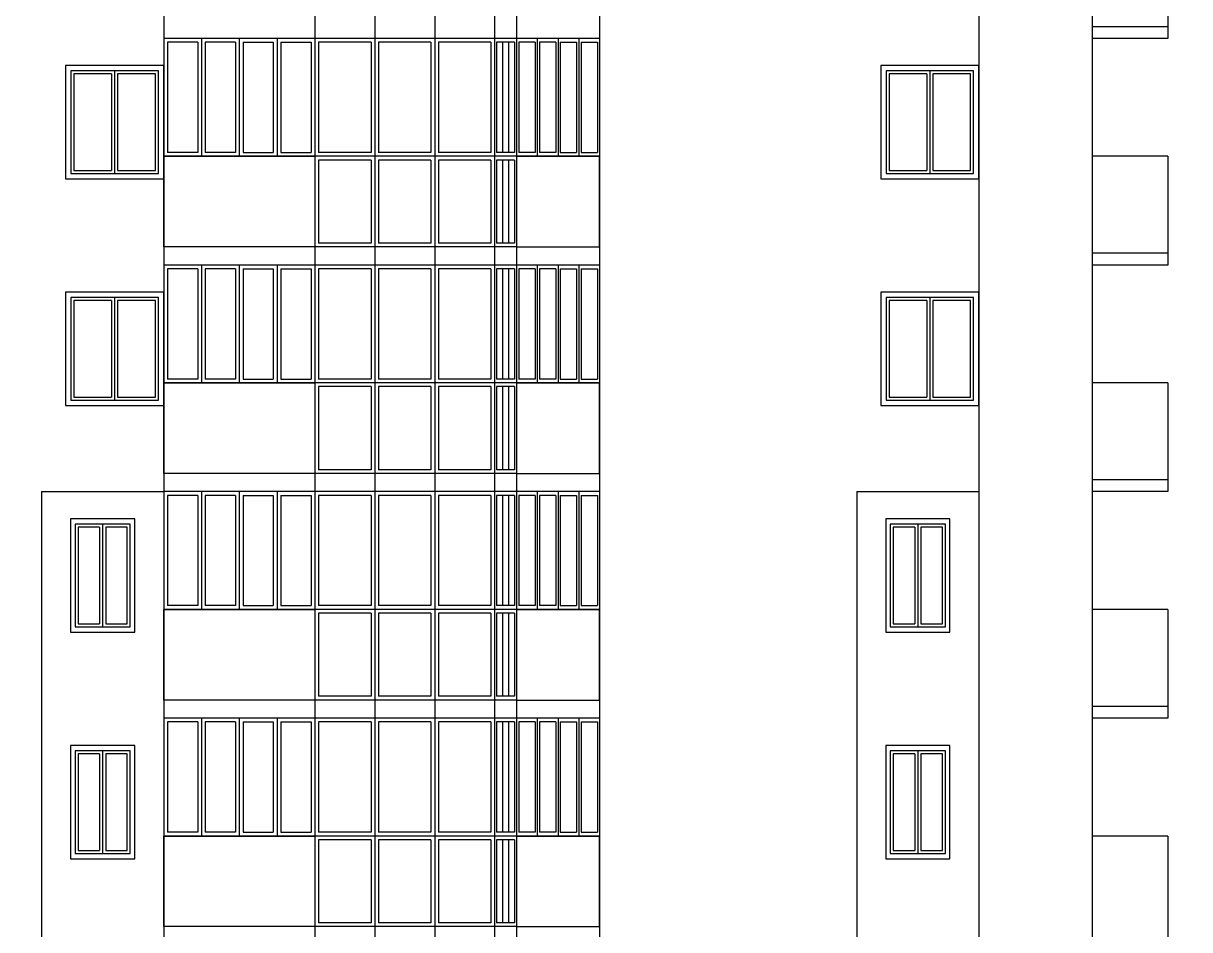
# Model space of a CAD drawing. Header units: inches. Extents: x -634 to 3638, y -6930911 to 5552.
# Drawn here: x 2201.19 to 2216.21, y 3409.93 to 3421.6 of the extents above; entities that cross this region are included whole.
import ezdxf

# ---------------------------------------------------------------- set-up
doc = ezdxf.new("R2010")
doc.units = ezdxf.units.IN
doc.header["$MEASUREMENT"] = 0
doc.linetypes.add('Dashed', pattern=[1128.888893, 564.444447, -564.444447])
for name, color, linetype, lineweight in [('ELEV', 134, 'Continuous', 18), ('фасады', 7, 'Continuous', 30), ('фасады2', 7, 'Continuous', 25)]:
    doc.layers.add(name, color=color, linetype=linetype, lineweight=lineweight)

msp = doc.modelspace()

# ---------------------------------------------------------------- hatches: boundary and pattern name
at = {"layer": 'ELEV', "linetype": 'Continuous'}
h = msp.add_hatch(dxfattribs=at)
h.set_pattern_fill('ANSI31', color=256, scale=0.01044, style=0)
h.set_pattern_definition([(45, (1262.311104, 3366.587935), (-0.02343928418428, 0.02343928418428), [])])
edge = h.paths.add_edge_path()
edge.add_ellipse((1445.78234, 3471.96182), major_axis=(0, 6932302.83262), ratio=0.00000001506, start_angle=89.999976115149, end_angle=270.000023884851)
edge.add_line((1445.67794, 3474.85168), (1445.67794, 3528.48347))
edge.add_line((1445.67794, 3528.48347), (1445.88675, 3528.48347))
edge.add_line((1445.88675, 3528.48347), (1445.88675, 3474.85168))

# ---------------------------------------------------------------- linework, layer by layer
at = {"layer": 'фасады', "color": 7, "ltscale": 100}
for p, q in [((2201.42156, 3415.57056), (2202.99532, 3415.57056)), ((2211.92397, 3415.57056), (2213.49773, 3415.57056))]:
    msp.add_line(p, q, dxfattribs=at)
for points in [[(2202.99532, 3440.23288), (2202.99532, 3421.4101)], [(2207.25818, 3440.23288), (2207.25818, 3421.4101)], [(2208.61101, 3440.23288), (2208.61101, 3421.4101)], [(2202.99532, 3421.4101), (2202.99532, 3400.97172)], [(2207.25818, 3421.4101), (2207.25818, 3400.97172)], [(2208.61101, 3421.4101), (2208.61101, 3400.97172)]]:
    msp.add_lwpolyline(points, dxfattribs=at)
at = {"layer": 'фасады', "color": 7, "linetype": 'Dashed', "ltscale": 100}
for points in [[(2213.49773, 3424.32987), (2213.49773, 3421.4101)], [(2214.95761, 3424.32987), (2214.95761, 3421.4101)], [(2215.93087, 3422.81159), (2215.93087, 3421.4101)], [(2214.95761, 3421.56582), (2215.93087, 3421.56582), (2215.93087, 3421.4101), (2214.95761, 3421.4101)], [(2213.49773, 3421.4101), (2213.49773, 3418.49033)], [(2214.95761, 3421.4101), (2214.95761, 3418.49033)], [(2215.93087, 3419.89182), (2214.95761, 3419.89182)], [(2215.93087, 3419.89182), (2215.93087, 3418.49033)], [(2214.95761, 3418.64605), (2215.93087, 3418.64605), (2215.93087, 3418.49033), (2214.95761, 3418.49033)], [(2213.49773, 3418.49033), (2213.49773, 3415.57056)], [(2214.95761, 3418.49033), (2214.95761, 3415.57056)], [(2215.93087, 3416.97205), (2214.95761, 3416.97205)], [(2215.93087, 3416.97205), (2215.93087, 3415.57056)], [(2214.95761, 3415.72628), (2215.93087, 3415.72628), (2215.93087, 3415.57056), (2214.95761, 3415.57056)], [(2201.42156, 3415.57056), (2201.42156, 3412.65079)], [(2211.92397, 3415.57056), (2211.92397, 3412.65079)], [(2213.49773, 3415.57056), (2213.49773, 3412.65079)], [(2214.95761, 3415.57056), (2214.95761, 3412.65079)], [(2215.93087, 3414.05228), (2214.95761, 3414.05228)], [(2215.93087, 3414.05228), (2215.93087, 3412.65079)], [(2214.95761, 3412.80652), (2215.93087, 3412.80652), (2215.93087, 3412.65079), (2214.95761, 3412.65079)], [(2201.42156, 3412.65079), (2201.42156, 3409.73102)], [(2211.92397, 3412.65079), (2211.92397, 3409.73102)], [(2213.49773, 3412.65079), (2213.49773, 3409.73102)], [(2214.95761, 3412.65079), (2214.95761, 3409.73102)], [(2215.93087, 3411.13251), (2214.95761, 3411.13251)], [(2215.93087, 3411.13251), (2215.93087, 3409.73102)]]:
    msp.add_lwpolyline(points, dxfattribs=at)
at = {"layer": 'фасады', "color": 7, "ltscale": 100}
for points in [[(2202.99532, 3419.89182), (2204.94183, 3419.89182), (2204.94183, 3418.72391), (2202.99532, 3418.72391)], [(2208.61101, 3419.89182), (2207.54042, 3419.89182), (2207.54042, 3418.72391), (2208.61101, 3418.72391)], [(2202.99532, 3416.97205), (2204.94183, 3416.97205), (2204.94183, 3415.80414), (2202.99532, 3415.80414)], [(2208.61101, 3416.97205), (2207.54042, 3416.97205), (2207.54042, 3415.80414), (2208.61101, 3415.80414)], [(2202.99532, 3414.05228), (2204.94183, 3414.05228), (2204.94183, 3412.88438), (2202.99532, 3412.88438)], [(2208.61101, 3414.05228), (2207.54042, 3414.05228), (2207.54042, 3412.88438), (2208.61101, 3412.88438)], [(2202.99532, 3411.13251), (2204.94183, 3411.13251), (2204.94183, 3409.96461), (2202.99532, 3409.96461)], [(2208.61101, 3411.13251), (2207.54042, 3411.13251), (2207.54042, 3409.96461), (2208.61101, 3409.96461)]]:
    msp.add_lwpolyline(points, close=True, dxfattribs=at)
at = {"layer": 'фасады2', "color": 7, "ltscale": 100}
for p, q in [((2202.92719, 3420.9916), (2201.79821, 3420.9916)), ((2201.79821, 3420.9916), (2201.79821, 3419.66797)), ((2202.32377, 3420.95267), (2201.83714, 3420.95267)), ((2201.83714, 3420.95267), (2201.83714, 3419.7069)), ((2202.88826, 3420.95267), (2202.40163, 3420.95267)), ((2202.88826, 3419.7069), (2202.88826, 3420.95267)), ((2202.92719, 3419.66797), (2202.92719, 3420.9916)), ((2213.4296, 3420.9916), (2212.30062, 3420.9916)), ((2212.30062, 3420.9916), (2212.30062, 3419.66797)), ((2212.82618, 3420.95267), (2212.33955, 3420.95267)), ((2212.33955, 3420.95267), (2212.33955, 3419.7069)), ((2213.39067, 3420.95267), (2212.90404, 3420.95267)), ((2213.39067, 3419.7069), (2213.39067, 3420.95267)), ((2213.4296, 3419.66797), (2213.4296, 3420.9916)), ((2202.99532, 3419.89182), (2204.94183, 3419.89182)), ((2202.99532, 3419.89182), (2204.94183, 3419.89182)), ((2202.99532, 3419.89182), (2204.94183, 3419.89182)), ((2207.54042, 3419.89182), (2208.61101, 3419.89182)), ((2207.54042, 3419.89182), (2208.61101, 3419.89182)), ((2207.54042, 3419.89182), (2208.61101, 3419.89182)), ((2201.79821, 3419.66797), (2202.92719, 3419.66797)), ((2201.83714, 3419.7069), (2202.32377, 3419.7069)), ((2202.40163, 3419.7069), (2202.88826, 3419.7069)), ((2212.30062, 3419.66797), (2213.4296, 3419.66797)), ((2212.33955, 3419.7069), (2212.82618, 3419.7069)), ((2212.90404, 3419.7069), (2213.39067, 3419.7069)), ((2202.92719, 3418.07183), (2201.79821, 3418.07183)), ((2201.79821, 3418.07183), (2201.79821, 3416.7482)), ((2202.92719, 3416.7482), (2202.92719, 3418.07183)), ((2213.4296, 3418.07183), (2212.30062, 3418.07183)), ((2212.30062, 3418.07183), (2212.30062, 3416.7482)), ((2213.4296, 3416.7482), (2213.4296, 3418.07183)), ((2202.32377, 3418.0329), (2201.83714, 3418.0329)), ((2201.83714, 3418.0329), (2201.83714, 3416.78713)), ((2202.88826, 3418.0329), (2202.40163, 3418.0329)), ((2202.88826, 3416.78713), (2202.88826, 3418.0329)), ((2212.82618, 3418.0329), (2212.33955, 3418.0329)), ((2212.33955, 3418.0329), (2212.33955, 3416.78713)), ((2213.39067, 3418.0329), (2212.90404, 3418.0329)), ((2213.39067, 3416.78713), (2213.39067, 3418.0329)), ((2202.99532, 3416.97205), (2204.94183, 3416.97205)), ((2202.99532, 3416.97205), (2204.94183, 3416.97205)), ((2202.99532, 3416.97205), (2204.94183, 3416.97205)), ((2207.54042, 3416.97205), (2208.61101, 3416.97205)), ((2207.54042, 3416.97205), (2208.61101, 3416.97205)), ((2207.54042, 3416.97205), (2208.61101, 3416.97205)), ((2201.79821, 3416.7482), (2202.92719, 3416.7482)), ((2201.83714, 3416.78713), (2202.32377, 3416.78713)), ((2202.40163, 3416.78713), (2202.88826, 3416.78713)), ((2212.30062, 3416.7482), (2213.4296, 3416.7482)), ((2212.33955, 3416.78713), (2212.82618, 3416.78713)), ((2212.90404, 3416.78713), (2213.39067, 3416.78713)), ((2201.8532, 3415.15206), (2201.8532, 3413.82843)), ((2202.56368, 3415.15206), (2201.8532, 3415.15206)), ((2201.89213, 3415.11313), (2201.89213, 3413.86736)), ((2202.16951, 3415.11313), (2201.89213, 3415.11313)), ((2202.52475, 3415.11313), (2202.24737, 3415.11313)), ((2202.52475, 3413.86736), (2202.52475, 3415.11313)), ((2202.56368, 3413.82843), (2202.56368, 3415.15206)), ((2212.35561, 3415.15206), (2212.35561, 3413.82843)), ((2213.06609, 3415.15206), (2212.35561, 3415.15206)), ((2212.39454, 3415.11313), (2212.39454, 3413.86736)), ((2212.67192, 3415.11313), (2212.39454, 3415.11313)), ((2213.02716, 3415.11313), (2212.74978, 3415.11313)), ((2213.02716, 3413.86736), (2213.02716, 3415.11313)), ((2213.06609, 3413.82843), (2213.06609, 3415.15206)), ((2202.99532, 3414.05228), (2204.94183, 3414.05228)), ((2202.99532, 3414.05228), (2204.94183, 3414.05228)), ((2207.54042, 3414.05228), (2208.61101, 3414.05228)), ((2207.54042, 3414.05228), (2208.61101, 3414.05228)), ((2201.89213, 3413.86736), (2202.16951, 3413.86736)), ((2202.24737, 3413.86736), (2202.52475, 3413.86736)), ((2212.39454, 3413.86736), (2212.67192, 3413.86736)), ((2212.74978, 3413.86736), (2213.02716, 3413.86736)), ((2201.8532, 3413.82843), (2202.56368, 3413.82843)), ((2212.35561, 3413.82843), (2213.06609, 3413.82843)), ((2201.8532, 3412.23229), (2201.8532, 3410.90867)), ((2202.56368, 3412.23229), (2201.8532, 3412.23229)), ((2202.56368, 3410.90867), (2202.56368, 3412.23229)), ((2212.35561, 3412.23229), (2212.35561, 3410.90867)), ((2213.06609, 3412.23229), (2212.35561, 3412.23229)), ((2213.06609, 3410.90867), (2213.06609, 3412.23229)), ((2201.89213, 3412.19336), (2201.89213, 3410.9476)), ((2202.16951, 3412.19336), (2201.89213, 3412.19336)), ((2202.52475, 3412.19336), (2202.24737, 3412.19336)), ((2202.52475, 3410.9476), (2202.52475, 3412.19336)), ((2212.39454, 3412.19336), (2212.39454, 3410.9476)), ((2212.67192, 3412.19336), (2212.39454, 3412.19336)), ((2213.02716, 3412.19336), (2212.74978, 3412.19336)), ((2213.02716, 3410.9476), (2213.02716, 3412.19336)), ((2202.99532, 3411.13251), (2204.94183, 3411.13251)), ((2207.54042, 3411.13251), (2208.61101, 3411.13251)), ((2201.8532, 3410.90867), (2202.56368, 3410.90867)), ((2201.89213, 3410.9476), (2202.16951, 3410.9476)), ((2202.24737, 3410.9476), (2202.52475, 3410.9476)), ((2212.35561, 3410.90867), (2213.06609, 3410.90867)), ((2212.39454, 3410.9476), (2212.67192, 3410.9476)), ((2212.74978, 3410.9476), (2213.02716, 3410.9476))]:
    msp.add_line(p, q, dxfattribs=at)
at = {"layer": 'фасады2', "color": 7, "linetype": 'Dashed', "ltscale": 100}
for points in [[(2202.99532, 3424.32987), (2202.99532, 3421.4101)], [(2202.99532, 3424.32987), (2202.99532, 3421.4101)], [(2202.99532, 3424.32987), (2202.99532, 3421.4101)], [(2204.94183, 3424.32987), (2204.94183, 3421.4101)], [(2204.94183, 3424.32987), (2204.94183, 3421.4101)], [(2204.94183, 3424.32987), (2204.94183, 3421.4101)], [(2205.7146, 3424.32987), (2205.7146, 3421.4101)], [(2206.48639, 3424.32987), (2206.48639, 3421.4101)], [(2207.25818, 3424.32987), (2207.25818, 3421.4101)], [(2207.25818, 3424.32987), (2207.25818, 3421.4101)], [(2207.25818, 3424.32987), (2207.25818, 3421.4101)], [(2207.54042, 3424.32987), (2207.54042, 3421.4101)], [(2207.54042, 3424.32987), (2207.54042, 3421.4101)], [(2207.54042, 3424.32987), (2207.54042, 3421.4101)], [(2208.61101, 3424.32987), (2208.61101, 3421.4101)], [(2208.61101, 3424.32987), (2208.61101, 3421.4101)], [(2208.61101, 3424.32987), (2208.61101, 3421.4101)], [(2202.99532, 3421.4101), (2202.99532, 3418.49033)], [(2202.99532, 3421.4101), (2202.99532, 3418.49033)], [(2202.99532, 3421.4101), (2202.99532, 3418.49033)], [(2208.61101, 3421.4101), (2202.99532, 3421.4101)], [(2208.61101, 3421.4101), (2202.99532, 3421.4101)], [(2208.61101, 3421.4101), (2202.99532, 3421.4101)], [(2208.61101, 3421.4101), (2202.99532, 3421.4101)], [(2203.48195, 3421.4101), (2203.48195, 3419.89182)], [(2203.96857, 3421.4101), (2203.96857, 3419.89182)], [(2204.4552, 3421.4101), (2204.4552, 3419.89182)], [(2204.94183, 3421.4101), (2204.94183, 3418.49033)], [(2204.94183, 3421.4101), (2204.94183, 3418.49033)], [(2204.94183, 3421.4101), (2204.94183, 3418.49033)], [(2205.7146, 3421.4101), (2205.7146, 3418.49033)], [(2206.48639, 3421.4101), (2206.48639, 3418.49033)], [(2207.25818, 3421.4101), (2207.25818, 3418.49033)], [(2207.25818, 3421.4101), (2207.25818, 3418.49033)], [(2207.25818, 3421.4101), (2207.25818, 3418.49033)], [(2207.54042, 3421.4101), (2207.54042, 3418.49033)], [(2207.54042, 3421.4101), (2207.54042, 3418.49033)], [(2207.54042, 3421.4101), (2207.54042, 3418.49033)], [(2207.80807, 3421.4101), (2207.80807, 3419.89182)], [(2208.07572, 3421.4101), (2208.07572, 3419.89182)], [(2208.34336, 3421.4101), (2208.34336, 3419.89182)], [(2208.61101, 3421.4101), (2208.61101, 3418.49033)], [(2208.61101, 3421.4101), (2208.61101, 3418.49033)], [(2208.61101, 3421.4101), (2208.61101, 3418.49033)], [(2203.43328, 3421.36144), (2203.04398, 3421.36144)], [(2203.43328, 3421.36144), (2203.04398, 3421.36144)], [(2203.43328, 3421.36144), (2203.43328, 3419.94048)], [(2203.53061, 3421.36144), (2203.53061, 3419.94048)], [(2203.91991, 3421.36144), (2203.53061, 3421.36144)], [(2203.91991, 3421.36144), (2203.53061, 3421.36144)], [(2203.91991, 3421.36144), (2203.91991, 3419.94048)], [(2204.01724, 3421.36144), (2204.01724, 3419.94048)], [(2204.01724, 3421.36144), (2204.40654, 3421.36144)], [(2204.01724, 3421.36144), (2204.40654, 3421.36144)], [(2204.40654, 3421.36144), (2204.40654, 3419.94048)], [(2204.50386, 3421.36144), (2204.50386, 3419.94048)], [(2204.50386, 3421.36144), (2204.89317, 3421.36144)], [(2204.50386, 3421.36144), (2204.89317, 3421.36144)], [(2205.66593, 3421.36144), (2204.99147, 3421.36144)], [(2205.66593, 3421.36144), (2204.99147, 3421.36144)], [(2206.43772, 3421.36144), (2205.76326, 3421.36144)], [(2206.43772, 3421.36144), (2205.76326, 3421.36144)], [(2207.20952, 3421.36144), (2206.53505, 3421.36144)], [(2207.20952, 3421.36144), (2206.53505, 3421.36144)], [(2207.51609, 3421.36144), (2207.28251, 3421.36144)], [(2207.51609, 3421.36144), (2207.28251, 3421.36144)], [(2207.56962, 3421.36144), (2207.56962, 3419.94048)], [(2207.77887, 3421.36144), (2207.56962, 3421.36144)], [(2207.77887, 3421.36144), (2207.56962, 3421.36144)], [(2207.77887, 3421.36144), (2207.77887, 3419.94048)], [(2207.83727, 3421.36144), (2207.83727, 3419.94048)], [(2208.04652, 3421.36144), (2207.83727, 3421.36144)], [(2208.04652, 3421.36144), (2207.83727, 3421.36144)], [(2208.04652, 3421.36144), (2208.04652, 3419.94048)], [(2208.10491, 3421.36144), (2208.10491, 3419.94048)], [(2208.10491, 3421.36144), (2208.31416, 3421.36144)], [(2208.10491, 3421.36144), (2208.31416, 3421.36144)], [(2208.31416, 3421.36144), (2208.31416, 3419.94048)], [(2208.37256, 3421.36144), (2208.37256, 3419.94048)], [(2208.37256, 3421.36144), (2208.58181, 3421.36144)], [(2208.37256, 3421.36144), (2208.58181, 3421.36144)], [(2208.58181, 3421.36144), (2208.58181, 3419.94048)], [(2208.61101, 3419.89182), (2202.99532, 3419.89182)], [(2208.61101, 3419.89182), (2202.99532, 3419.89182)], [(2203.43328, 3419.94048), (2203.04398, 3419.94048)], [(2203.91991, 3419.94048), (2203.53061, 3419.94048)], [(2204.01724, 3419.94048), (2204.40654, 3419.94048)], [(2204.50386, 3419.94048), (2204.89317, 3419.94048)], [(2205.66593, 3419.94048), (2204.99147, 3419.94048)], [(2206.43772, 3419.94048), (2205.76326, 3419.94048)], [(2207.20952, 3419.94048), (2206.53505, 3419.94048)], [(2207.51609, 3419.94048), (2207.28251, 3419.94048)], [(2207.77887, 3419.94048), (2207.56962, 3419.94048)], [(2208.04652, 3419.94048), (2207.83727, 3419.94048)], [(2208.10491, 3419.94048), (2208.31416, 3419.94048)], [(2208.37256, 3419.94048), (2208.58181, 3419.94048)], [(2205.66593, 3419.84316), (2204.99147, 3419.84316)], [(2206.43772, 3419.84316), (2205.76326, 3419.84316)], [(2207.20952, 3419.84316), (2206.53505, 3419.84316)], [(2207.51609, 3419.84316), (2207.28251, 3419.84316)], [(2207.54042, 3418.72391), (2204.94183, 3418.72391)], [(2205.66593, 3418.77258), (2204.99147, 3418.77258)], [(2206.43772, 3418.77258), (2205.76326, 3418.77258)], [(2207.20952, 3418.77258), (2206.53505, 3418.77258)], [(2207.51609, 3418.77258), (2207.28251, 3418.77258)], [(2202.99532, 3418.49033), (2202.99532, 3415.57056)], [(2202.99532, 3418.49033), (2202.99532, 3415.57056)], [(2202.99532, 3418.49033), (2202.99532, 3415.57056)], [(2208.61101, 3418.49033), (2202.99532, 3418.49033)], [(2208.61101, 3418.49033), (2202.99532, 3418.49033)], [(2203.43328, 3418.44167), (2203.04398, 3418.44167)], [(2203.43328, 3418.44167), (2203.43328, 3417.02072)], [(2203.48195, 3418.49033), (2203.48195, 3416.97205)], [(2203.53061, 3418.44167), (2203.53061, 3417.02072)], [(2203.91991, 3418.44167), (2203.53061, 3418.44167)], [(2203.91991, 3418.44167), (2203.91991, 3417.02072)], [(2203.96857, 3418.49033), (2203.96857, 3416.97205)], [(2204.01724, 3418.44167), (2204.01724, 3417.02072)], [(2204.01724, 3418.44167), (2204.40654, 3418.44167)], [(2204.40654, 3418.44167), (2204.40654, 3417.02072)], [(2204.4552, 3418.49033), (2204.4552, 3416.97205)], [(2204.50386, 3418.44167), (2204.50386, 3417.02072)], [(2204.50386, 3418.44167), (2204.89317, 3418.44167)], [(2204.94183, 3418.49033), (2204.94183, 3415.57056)], [(2204.94183, 3418.49033), (2204.94183, 3415.57056)], [(2204.94183, 3418.49033), (2204.94183, 3415.57056)], [(2205.66593, 3418.44167), (2204.99147, 3418.44167)], [(2205.7146, 3418.49033), (2205.7146, 3415.57056)], [(2206.43772, 3418.44167), (2205.76326, 3418.44167)], [(2206.48639, 3418.49033), (2206.48639, 3415.57056)], [(2207.20952, 3418.44167), (2206.53505, 3418.44167)], [(2207.25818, 3418.49033), (2207.25818, 3415.57056)], [(2207.25818, 3418.49033), (2207.25818, 3415.57056)], [(2207.25818, 3418.49033), (2207.25818, 3415.57056)], [(2207.51609, 3418.44167), (2207.28251, 3418.44167)], [(2207.54042, 3418.49033), (2207.54042, 3415.57056)], [(2207.54042, 3418.49033), (2207.54042, 3415.57056)], [(2207.54042, 3418.49033), (2207.54042, 3415.57056)], [(2207.56962, 3418.44167), (2207.56962, 3417.02072)], [(2207.77887, 3418.44167), (2207.56962, 3418.44167)], [(2207.77887, 3418.44167), (2207.77887, 3417.02072)], [(2207.80807, 3418.49033), (2207.80807, 3416.97205)], [(2207.83727, 3418.44167), (2207.83727, 3417.02072)], [(2208.04652, 3418.44167), (2207.83727, 3418.44167)], [(2208.04652, 3418.44167), (2208.04652, 3417.02072)], [(2208.07572, 3418.49033), (2208.07572, 3416.97205)], [(2208.10491, 3418.44167), (2208.10491, 3417.02072)], [(2208.10491, 3418.44167), (2208.31416, 3418.44167)], [(2208.31416, 3418.44167), (2208.31416, 3417.02072)], [(2208.34336, 3418.49033), (2208.34336, 3416.97205)], [(2208.37256, 3418.44167), (2208.37256, 3417.02072)], [(2208.37256, 3418.44167), (2208.58181, 3418.44167)], [(2208.58181, 3418.44167), (2208.58181, 3417.02072)], [(2208.61101, 3418.49033), (2208.61101, 3415.57056)], [(2208.61101, 3418.49033), (2208.61101, 3415.57056)], [(2208.61101, 3418.49033), (2208.61101, 3415.57056)], [(2203.43328, 3417.02072), (2203.04398, 3417.02072)], [(2203.91991, 3417.02072), (2203.53061, 3417.02072)], [(2204.01724, 3417.02072), (2204.40654, 3417.02072)], [(2204.50386, 3417.02072), (2204.89317, 3417.02072)], [(2205.66593, 3417.02072), (2204.99147, 3417.02072)], [(2206.43772, 3417.02072), (2205.76326, 3417.02072)], [(2207.20952, 3417.02072), (2206.53505, 3417.02072)], [(2207.51609, 3417.02072), (2207.28251, 3417.02072)], [(2207.77887, 3417.02072), (2207.56962, 3417.02072)], [(2208.04652, 3417.02072), (2207.83727, 3417.02072)], [(2208.10491, 3417.02072), (2208.31416, 3417.02072)], [(2208.37256, 3417.02072), (2208.58181, 3417.02072)], [(2208.61101, 3416.97205), (2202.99532, 3416.97205)], [(2208.61101, 3416.97205), (2202.99532, 3416.97205)], [(2205.66593, 3416.92339), (2204.99147, 3416.92339)], [(2206.43772, 3416.92339), (2205.76326, 3416.92339)], [(2207.20952, 3416.92339), (2206.53505, 3416.92339)], [(2207.51609, 3416.92339), (2207.28251, 3416.92339)], [(2205.66593, 3415.85281), (2204.99147, 3415.85281)], [(2206.43772, 3415.85281), (2205.76326, 3415.85281)], [(2207.20952, 3415.85281), (2206.53505, 3415.85281)], [(2207.51609, 3415.85281), (2207.28251, 3415.85281)], [(2207.54042, 3415.80414), (2204.94183, 3415.80414)], [(2202.99532, 3415.57056), (2202.99532, 3412.65079)], [(2202.99532, 3415.57056), (2202.99532, 3412.65079)], [(2208.61101, 3415.57056), (2202.99532, 3415.57056)], [(2208.61101, 3415.57056), (2202.99532, 3415.57056)], [(2203.43328, 3415.5219), (2203.04398, 3415.5219)], [(2203.43328, 3415.5219), (2203.43328, 3414.10095)], [(2203.48195, 3415.57056), (2203.48195, 3414.05228)], [(2203.53061, 3415.5219), (2203.53061, 3414.10095)], [(2203.91991, 3415.5219), (2203.53061, 3415.5219)], [(2203.91991, 3415.5219), (2203.91991, 3414.10095)], [(2203.96857, 3415.57056), (2203.96857, 3414.05228)], [(2204.01724, 3415.5219), (2204.01724, 3414.10095)], [(2204.01724, 3415.5219), (2204.40654, 3415.5219)], [(2204.40654, 3415.5219), (2204.40654, 3414.10095)], [(2204.4552, 3415.57056), (2204.4552, 3414.05228)], [(2204.50386, 3415.5219), (2204.50386, 3414.10095)], [(2204.50386, 3415.5219), (2204.89317, 3415.5219)], [(2204.94183, 3415.57056), (2204.94183, 3412.65079)], [(2204.94183, 3415.57056), (2204.94183, 3412.65079)], [(2205.66593, 3415.5219), (2204.99147, 3415.5219)], [(2205.7146, 3415.57056), (2205.7146, 3412.65079)], [(2206.43772, 3415.5219), (2205.76326, 3415.5219)], [(2206.48639, 3415.57056), (2206.48639, 3412.65079)], [(2207.20952, 3415.5219), (2206.53505, 3415.5219)], [(2207.25818, 3415.57056), (2207.25818, 3412.65079)], [(2207.25818, 3415.57056), (2207.25818, 3412.65079)], [(2207.51609, 3415.5219), (2207.28251, 3415.5219)], [(2207.54042, 3415.57056), (2207.54042, 3412.65079)], [(2207.54042, 3415.57056), (2207.54042, 3412.65079)], [(2207.56962, 3415.5219), (2207.56962, 3414.10095)], [(2207.77887, 3415.5219), (2207.56962, 3415.5219)], [(2207.77887, 3415.5219), (2207.77887, 3414.10095)], [(2207.80807, 3415.57056), (2207.80807, 3414.05228)], [(2207.83727, 3415.5219), (2207.83727, 3414.10095)], [(2208.04652, 3415.5219), (2207.83727, 3415.5219)], [(2208.04652, 3415.5219), (2208.04652, 3414.10095)], [(2208.07572, 3415.57056), (2208.07572, 3414.05228)], [(2208.10491, 3415.5219), (2208.10491, 3414.10095)], [(2208.10491, 3415.5219), (2208.31416, 3415.5219)], [(2208.31416, 3415.5219), (2208.31416, 3414.10095)], [(2208.34336, 3415.57056), (2208.34336, 3414.05228)], [(2208.37256, 3415.5219), (2208.37256, 3414.10095)], [(2208.37256, 3415.5219), (2208.58181, 3415.5219)], [(2208.58181, 3415.5219), (2208.58181, 3414.10095)], [(2208.61101, 3415.57056), (2208.61101, 3412.65079)], [(2208.61101, 3415.57056), (2208.61101, 3412.65079)], [(2208.61101, 3414.05228), (2202.99532, 3414.05228)], [(2208.61101, 3414.05228), (2202.99532, 3414.05228)], [(2203.43328, 3414.10095), (2203.04398, 3414.10095)], [(2203.91991, 3414.10095), (2203.53061, 3414.10095)], [(2204.01724, 3414.10095), (2204.40654, 3414.10095)], [(2204.50386, 3414.10095), (2204.89317, 3414.10095)], [(2205.66593, 3414.10095), (2204.99147, 3414.10095)], [(2205.66593, 3414.00362), (2204.99147, 3414.00362)], [(2206.43772, 3414.10095), (2205.76326, 3414.10095)], [(2206.43772, 3414.00362), (2205.76326, 3414.00362)], [(2207.20952, 3414.10095), (2206.53505, 3414.10095)], [(2207.20952, 3414.00362), (2206.53505, 3414.00362)], [(2207.51609, 3414.10095), (2207.28251, 3414.10095)], [(2207.51609, 3414.00362), (2207.28251, 3414.00362)], [(2207.77887, 3414.10095), (2207.56962, 3414.10095)], [(2208.04652, 3414.10095), (2207.83727, 3414.10095)], [(2208.10491, 3414.10095), (2208.31416, 3414.10095)], [(2208.37256, 3414.10095), (2208.58181, 3414.10095)], [(2207.54042, 3412.88438), (2204.94183, 3412.88438)], [(2205.66593, 3412.93304), (2204.99147, 3412.93304)], [(2206.43772, 3412.93304), (2205.76326, 3412.93304)], [(2207.20952, 3412.93304), (2206.53505, 3412.93304)], [(2207.51609, 3412.93304), (2207.28251, 3412.93304)], [(2202.99532, 3412.65079), (2202.99532, 3409.73102)], [(2208.61101, 3412.65079), (2202.99532, 3412.65079)], [(2203.48195, 3412.65079), (2203.48195, 3411.13251)], [(2203.96857, 3412.65079), (2203.96857, 3411.13251)], [(2204.4552, 3412.65079), (2204.4552, 3411.13251)], [(2204.94183, 3412.65079), (2204.94183, 3409.73102)], [(2205.7146, 3412.65079), (2205.7146, 3409.73102)], [(2206.48639, 3412.65079), (2206.48639, 3409.73102)], [(2207.25818, 3412.65079), (2207.25818, 3409.73102)], [(2207.54042, 3412.65079), (2207.54042, 3409.73102)], [(2207.80807, 3412.65079), (2207.80807, 3411.13251)], [(2208.07572, 3412.65079), (2208.07572, 3411.13251)], [(2208.34336, 3412.65079), (2208.34336, 3411.13251)], [(2208.61101, 3412.65079), (2208.61101, 3409.73102)], [(2203.43328, 3412.60213), (2203.04398, 3412.60213)], [(2203.43328, 3412.60213), (2203.43328, 3411.18118)], [(2203.53061, 3412.60213), (2203.53061, 3411.18118)], [(2203.91991, 3412.60213), (2203.53061, 3412.60213)], [(2203.91991, 3412.60213), (2203.91991, 3411.18118)], [(2204.01724, 3412.60213), (2204.01724, 3411.18118)], [(2204.01724, 3412.60213), (2204.40654, 3412.60213)], [(2204.40654, 3412.60213), (2204.40654, 3411.18118)], [(2204.50386, 3412.60213), (2204.50386, 3411.18118)], [(2204.50386, 3412.60213), (2204.89317, 3412.60213)], [(2205.66593, 3412.60213), (2204.99147, 3412.60213)], [(2206.43772, 3412.60213), (2205.76326, 3412.60213)], [(2207.20952, 3412.60213), (2206.53505, 3412.60213)], [(2207.51609, 3412.60213), (2207.28251, 3412.60213)], [(2207.56962, 3412.60213), (2207.56962, 3411.18118)], [(2207.77887, 3412.60213), (2207.56962, 3412.60213)], [(2207.77887, 3412.60213), (2207.77887, 3411.18118)], [(2207.83727, 3412.60213), (2207.83727, 3411.18118)], [(2208.04652, 3412.60213), (2207.83727, 3412.60213)], [(2208.04652, 3412.60213), (2208.04652, 3411.18118)], [(2208.10491, 3412.60213), (2208.10491, 3411.18118)], [(2208.10491, 3412.60213), (2208.31416, 3412.60213)], [(2208.31416, 3412.60213), (2208.31416, 3411.18118)], [(2208.37256, 3412.60213), (2208.37256, 3411.18118)], [(2208.37256, 3412.60213), (2208.58181, 3412.60213)], [(2208.58181, 3412.60213), (2208.58181, 3411.18118)], [(2203.43328, 3411.18118), (2203.04398, 3411.18118)], [(2203.91991, 3411.18118), (2203.53061, 3411.18118)], [(2204.01724, 3411.18118), (2204.40654, 3411.18118)], [(2204.50386, 3411.18118), (2204.89317, 3411.18118)], [(2205.66593, 3411.18118), (2204.99147, 3411.18118)], [(2206.43772, 3411.18118), (2205.76326, 3411.18118)], [(2207.20952, 3411.18118), (2206.53505, 3411.18118)], [(2207.51609, 3411.18118), (2207.28251, 3411.18118)], [(2207.77887, 3411.18118), (2207.56962, 3411.18118)], [(2208.04652, 3411.18118), (2207.83727, 3411.18118)], [(2208.10491, 3411.18118), (2208.31416, 3411.18118)], [(2208.37256, 3411.18118), (2208.58181, 3411.18118)], [(2208.61101, 3411.13251), (2202.99532, 3411.13251)], [(2208.61101, 3411.13251), (2202.99532, 3411.13251)], [(2205.66593, 3411.08385), (2204.99147, 3411.08385)], [(2206.43772, 3411.08385), (2205.76326, 3411.08385)], [(2207.20952, 3411.08385), (2206.53505, 3411.08385)], [(2207.51609, 3411.08385), (2207.28251, 3411.08385)], [(2207.54042, 3409.96461), (2204.94183, 3409.96461)], [(2205.66593, 3410.01327), (2204.99147, 3410.01327)], [(2206.43772, 3410.01327), (2205.76326, 3410.01327)], [(2207.20952, 3410.01327), (2206.53505, 3410.01327)], [(2207.51609, 3410.01327), (2207.28251, 3410.01327)], [(2207.54042, 3409.96461), (2207.54042, 3407.04484)]]:
    msp.add_lwpolyline(points, dxfattribs=at)
at = {"layer": 'фасады2', "color": 7, "ltscale": 100}
for points in [[(2204.94183, 3424.32987), (2204.94183, 3421.4101)], [(2204.94183, 3421.4101), (2204.94183, 3418.49033)], [(2203.04398, 3421.36144), (2203.04398, 3419.94048)], [(2204.89317, 3421.36144), (2204.89317, 3419.94048)], [(2204.99147, 3421.36144), (2204.99147, 3419.94048)], [(2205.66593, 3421.36144), (2205.66593, 3419.94048)], [(2205.76326, 3421.36144), (2205.76326, 3419.94048)], [(2206.43772, 3421.36144), (2206.43772, 3419.94048)], [(2206.53505, 3421.36144), (2206.53505, 3419.94048)], [(2207.20952, 3421.36144), (2207.20952, 3419.94048)], [(2207.28251, 3421.36144), (2207.28251, 3419.94048)], [(2207.36037, 3421.36144), (2207.36037, 3419.94048)], [(2207.43823, 3421.36144), (2207.43823, 3419.94048)], [(2207.51609, 3421.36144), (2207.51609, 3419.94048)], [(2202.32377, 3420.95267), (2202.32377, 3419.7069)], [(2202.3627, 3420.9916), (2202.3627, 3419.66797)], [(2202.40163, 3420.95267), (2202.40163, 3419.7069)], [(2212.82618, 3420.95267), (2212.82618, 3419.7069)], [(2212.86511, 3420.9916), (2212.86511, 3419.66797)], [(2212.90404, 3420.95267), (2212.90404, 3419.7069)], [(2204.99147, 3419.84316), (2204.99147, 3418.77258)], [(2205.66593, 3419.84316), (2205.66593, 3418.77258)], [(2205.76326, 3419.84316), (2205.76326, 3418.77258)], [(2206.43772, 3419.84316), (2206.43772, 3418.77258)], [(2206.53505, 3419.84316), (2206.53505, 3418.77258)], [(2207.20952, 3419.84316), (2207.20952, 3418.77258)], [(2207.28251, 3419.84316), (2207.28251, 3418.77258)], [(2207.36037, 3419.84316), (2207.36037, 3418.77258)], [(2207.43823, 3419.84316), (2207.43823, 3418.77258)], [(2207.51609, 3419.84316), (2207.51609, 3418.77258)], [(2203.04398, 3418.44167), (2203.04398, 3417.02072)], [(2204.89317, 3418.44167), (2204.89317, 3417.02072)], [(2204.94183, 3418.49033), (2204.94183, 3415.57056)], [(2204.99147, 3418.44167), (2204.99147, 3417.02072)], [(2205.66593, 3418.44167), (2205.66593, 3417.02072)], [(2205.76326, 3418.44167), (2205.76326, 3417.02072)], [(2206.43772, 3418.44167), (2206.43772, 3417.02072)], [(2206.53505, 3418.44167), (2206.53505, 3417.02072)], [(2207.20952, 3418.44167), (2207.20952, 3417.02072)], [(2207.28251, 3418.44167), (2207.28251, 3417.02072)], [(2207.36037, 3418.44167), (2207.36037, 3417.02072)], [(2207.43823, 3418.44167), (2207.43823, 3417.02072)], [(2207.51609, 3418.44167), (2207.51609, 3417.02072)], [(2202.3627, 3418.07183), (2202.3627, 3416.7482)], [(2212.86511, 3418.07183), (2212.86511, 3416.7482)], [(2202.32377, 3418.0329), (2202.32377, 3416.78713)], [(2202.40163, 3418.0329), (2202.40163, 3416.78713)], [(2212.82618, 3418.0329), (2212.82618, 3416.78713)], [(2212.90404, 3418.0329), (2212.90404, 3416.78713)], [(2204.99147, 3416.92339), (2204.99147, 3415.85281)], [(2205.66593, 3416.92339), (2205.66593, 3415.85281)], [(2205.76326, 3416.92339), (2205.76326, 3415.85281)], [(2206.43772, 3416.92339), (2206.43772, 3415.85281)], [(2206.53505, 3416.92339), (2206.53505, 3415.85281)], [(2207.20952, 3416.92339), (2207.20952, 3415.85281)], [(2207.28251, 3416.92339), (2207.28251, 3415.85281)], [(2207.36037, 3416.92339), (2207.36037, 3415.85281)], [(2207.43823, 3416.92339), (2207.43823, 3415.85281)], [(2207.51609, 3416.92339), (2207.51609, 3415.85281)], [(2203.04398, 3415.5219), (2203.04398, 3414.10095)], [(2204.89317, 3415.5219), (2204.89317, 3414.10095)], [(2204.94183, 3415.57056), (2204.94183, 3412.65079)], [(2204.99147, 3415.5219), (2204.99147, 3414.10095)], [(2205.66593, 3415.5219), (2205.66593, 3414.10095)], [(2205.76326, 3415.5219), (2205.76326, 3414.10095)], [(2206.43772, 3415.5219), (2206.43772, 3414.10095)], [(2206.53505, 3415.5219), (2206.53505, 3414.10095)], [(2207.20952, 3415.5219), (2207.20952, 3414.10095)], [(2207.28251, 3415.5219), (2207.28251, 3414.10095)], [(2207.36037, 3415.5219), (2207.36037, 3414.10095)], [(2207.43823, 3415.5219), (2207.43823, 3414.10095)], [(2207.51609, 3415.5219), (2207.51609, 3414.10095)], [(2202.16951, 3415.11313), (2202.16951, 3413.86736)], [(2202.20844, 3415.15206), (2202.20844, 3413.82843)], [(2202.24737, 3415.11313), (2202.24737, 3413.86736)], [(2202.24737, 3415.11313), (2202.24737, 3413.86736)], [(2212.67192, 3415.11313), (2212.67192, 3413.86736)], [(2212.71085, 3415.15206), (2212.71085, 3413.82843)], [(2212.74978, 3415.11313), (2212.74978, 3413.86736)], [(2212.74978, 3415.11313), (2212.74978, 3413.86736)], [(2204.99147, 3414.00362), (2204.99147, 3412.93304)], [(2205.66593, 3414.00362), (2205.66593, 3412.93304)], [(2205.76326, 3414.00362), (2205.76326, 3412.93304)], [(2206.43772, 3414.00362), (2206.43772, 3412.93304)], [(2206.53505, 3414.00362), (2206.53505, 3412.93304)], [(2207.20952, 3414.00362), (2207.20952, 3412.93304)], [(2207.28251, 3414.00362), (2207.28251, 3412.93304)], [(2207.36037, 3414.00362), (2207.36037, 3412.93304)], [(2207.43823, 3414.00362), (2207.43823, 3412.93304)], [(2207.51609, 3414.00362), (2207.51609, 3412.93304)], [(2204.94183, 3412.65079), (2204.94183, 3409.73102)], [(2203.04398, 3412.60213), (2203.04398, 3411.18118)], [(2204.89317, 3412.60213), (2204.89317, 3411.18118)], [(2204.99147, 3412.60213), (2204.99147, 3411.18118)], [(2205.66593, 3412.60213), (2205.66593, 3411.18118)], [(2205.76326, 3412.60213), (2205.76326, 3411.18118)], [(2206.43772, 3412.60213), (2206.43772, 3411.18118)], [(2206.53505, 3412.60213), (2206.53505, 3411.18118)], [(2207.20952, 3412.60213), (2207.20952, 3411.18118)], [(2207.28251, 3412.60213), (2207.28251, 3411.18118)], [(2207.36037, 3412.60213), (2207.36037, 3411.18118)], [(2207.43823, 3412.60213), (2207.43823, 3411.18118)], [(2207.51609, 3412.60213), (2207.51609, 3411.18118)], [(2202.20844, 3412.23229), (2202.20844, 3410.90867)], [(2212.71085, 3412.23229), (2212.71085, 3410.90867)], [(2202.16951, 3412.19336), (2202.16951, 3410.9476)], [(2202.24737, 3412.19336), (2202.24737, 3410.9476)], [(2202.24737, 3412.19336), (2202.24737, 3410.9476)], [(2212.67192, 3412.19336), (2212.67192, 3410.9476)], [(2212.74978, 3412.19336), (2212.74978, 3410.9476)], [(2212.74978, 3412.19336), (2212.74978, 3410.9476)], [(2204.99147, 3411.08385), (2204.99147, 3410.01327)], [(2205.66593, 3411.08385), (2205.66593, 3410.01327)], [(2205.76326, 3411.08385), (2205.76326, 3410.01327)], [(2206.43772, 3411.08385), (2206.43772, 3410.01327)], [(2206.53505, 3411.08385), (2206.53505, 3410.01327)], [(2207.20952, 3411.08385), (2207.20952, 3410.01327)], [(2207.28251, 3411.08385), (2207.28251, 3410.01327)], [(2207.36037, 3411.08385), (2207.36037, 3410.01327)], [(2207.43823, 3411.08385), (2207.43823, 3410.01327)], [(2207.51609, 3411.08385), (2207.51609, 3410.01327)]]:
    msp.add_lwpolyline(points, dxfattribs=at)
for points in [[(2202.99532, 3421.05973), (2201.73008, 3421.05973), (2201.73008, 3419.59985), (2202.99532, 3419.59985)], [(2213.49773, 3421.05973), (2212.23249, 3421.05973), (2212.23249, 3419.59985), (2213.49773, 3419.59985)], [(2202.99532, 3418.13996), (2201.73008, 3418.13996), (2201.73008, 3416.68008), (2202.99532, 3416.68008)], [(2213.49773, 3418.13996), (2212.23249, 3418.13996), (2212.23249, 3416.68008), (2213.49773, 3416.68008)], [(2202.62207, 3415.22019), (2201.79481, 3415.22019), (2201.79481, 3413.76031), (2202.62207, 3413.76031)], [(2213.12448, 3415.22019), (2212.29722, 3415.22019), (2212.29722, 3413.76031), (2213.12448, 3413.76031)], [(2202.62207, 3412.30042), (2201.79481, 3412.30042), (2201.79481, 3410.84054), (2202.62207, 3410.84054)], [(2213.12448, 3412.30042), (2212.29722, 3412.30042), (2212.29722, 3410.84054), (2213.12448, 3410.84054)]]:
    msp.add_lwpolyline(points, close=True, dxfattribs=at)

doc.saveas('drawing.dxf')
